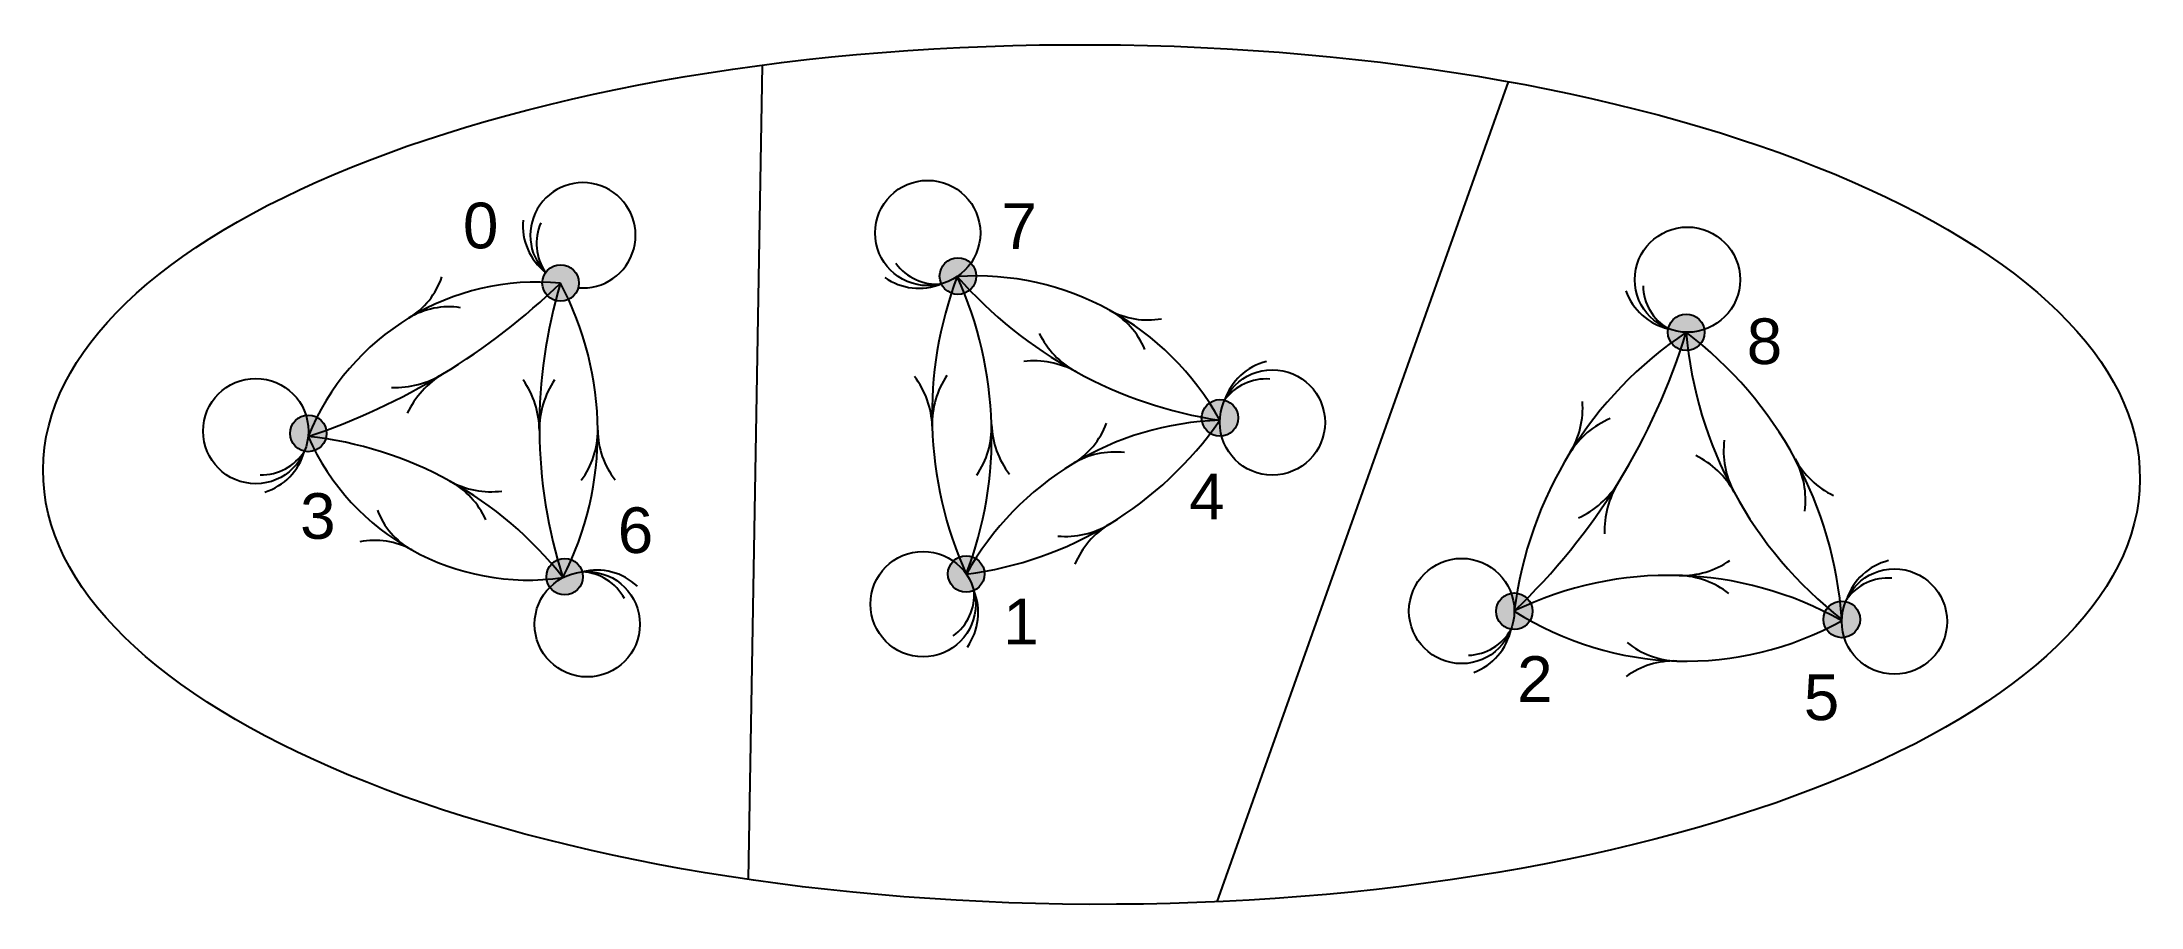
# Model space of a CAD drawing. Header units: inches. Extents: x 288 to 1207, y 329 to 708.
import ezdxf
from ezdxf.enums import TextEntityAlignment as Align

# ---------------------------------------------------------------- set-up
doc = ezdxf.new("R2010")
doc.units = ezdxf.units.IN
doc.header["$MEASUREMENT"] = 0
doc.styles.get("Standard").update_dxf_attribs({"font": 'arial.ttf'})

msp = doc.modelspace()

# ---------------------------------------------------------------- hatches: boundary and pattern name
h = msp.add_hatch(color=255)
edge = h.paths.add_edge_path()
edge.add_arc((514.67, 601.98), 8, 0, 360)
h = msp.add_hatch(color=255)
edge = h.paths.add_edge_path()
edge.add_arc((688.72, 604.99), 8, 0, 360)
h = msp.add_hatch(color=255)
edge = h.paths.add_edge_path()
edge.add_arc((1007.75, 580.38), 8, 0, 360)
h = msp.add_hatch(color=255)
edge = h.paths.add_edge_path()
edge.add_arc((404.18, 536.1), 8, 0, 360)
h = msp.add_hatch(color=255)
edge = h.paths.add_edge_path()
edge.add_arc((803.49, 542.91), 8, 0, 360)
h = msp.add_hatch(color=255)
edge = h.paths.add_edge_path()
edge.add_arc((516.48, 473.35), 8, 0, 360)
h = msp.add_hatch(color=255)
edge = h.paths.add_edge_path()
edge.add_arc((692.34, 474.55), 8, 0, 360)
h = msp.add_hatch(color=255)
edge = h.paths.add_edge_path()
edge.add_arc((932.43, 458.22), 8, 0, 360)
h = msp.add_hatch(color=255)
edge = h.paths.add_edge_path()
edge.add_arc((1075.9, 454.65), 8, 0, 360)

# ---------------------------------------------------------------- linework, layer by layer
for p, q in [((602.98, 697.39), (596.81, 340.83)), ((929.81, 690.15), (802.17, 331))]:
    msp.add_line(p, q)
for centre, radius in [((675.49, 623.88), 23.06), ((1008.28, 603.44), 23.06), ((514.67, 601.98), 8), ((688.72, 604.99), 8), ((1007.75, 580.38), 8), ((826.47, 540.91), 23.06), ((381.14, 537.14), 23.06), ((404.18, 536.1), 8), ((803.49, 542.91), 8), ((516.48, 473.35), 8), ((673.45, 461.33), 23.06), ((692.34, 474.55), 8), ((909.37, 458.33), 23.06), ((526.36, 452.51), 23.06), ((1098.94, 453.7), 23.06), ((932.43, 458.22), 8), ((1075.9, 454.65), 8)]:
    msp.add_circle(centre, radius)
for centre, radius, start, end in [((524.46, 622.86), 23.06, 264.84082, 224.88581), ((524.09, 627.01), 25.92, 174.50195, 231.98287), ((526.31, 619.28), 22.18, 155.89984, 214.91943), ((679.47, 623.69), 22.18, 216.16927, 275.18886), ((504.51, 494.04), 108.37, 84.6307, 157.93822), ((311.19, 812.2), 292.59, 288.51038, 314.05854), ((430.73, 615.47), 33.72, 301.28446, 341.31442), ((722.52, 539.14), 217.14, 163.1777, 197.74147), ((391.22, 536.44), 139.73, 332.98348, 27.94865), ((671.66, 625.6), 25.92, 234.77138, 292.2523), ((847.65, 544.41), 170.28, 159.22561, 204.25244), ((696.58, 483.17), 121.91, 28.77944, 93.82431), ((533.94, 534.88), 169.59, 339.12938, 24.34867), ((832.13, 730.77), 191.08, 221.24183, 261.36192), ((1005.75, 607.21), 25.92, 199.4772, 256.95811), ((1011.03, 601.14), 22.18, 180.87508, 239.89467), ((465.75, 557.83), 33.72, 81.2545, 121.28446), ((738.37, 559.51), 34.87, 22.5861, 61.30187), ((771.86, 620.68), 34.87, 241.30187, 280.01765), ((758.8, 596.82), 38.37, 206.12175, 241.30187), ((1103.35, 437.13), 172.23, 123.71811, 172.92736), ((737.13, 663.11), 282.97, 313.64352, 343.00195), ((903.56, 442.57), 172.76, 4.00849, 52.91143), ((1185.72, 595.52), 178.62, 184.86019, 232.05974), ((442.03, 596.87), 40.63, 268.05636, 301.28446), ((484.22, 527.43), 40.63, 121.28446, 154.51256), ((639.88, 538.1), 37.6, 1.73902, 37.64492), ((715.04, 540.38), 37.6, 145.83313, 181.73902), ((721.94, 529.5), 38.37, 61.30187, 96.48199), ((830.16, 542.45), 25.92, 104.10887, 161.58979), ((466.24, 537.08), 39.15, 0.45959, 34.94588), ((544.53, 537.71), 39.15, 145.97329, 180.45959), ((823.62, 537.77), 22.18, 85.50676, 144.52634), ((924.72, 547.36), 37.68, 328.32274, 4.15222), ((988.85, 507.78), 37.68, 112.49325, 148.32274), ((500.61, 577.43), 105.55, 203.85542, 278.22311), ((387.29, 372.66), 162.95, 37.99366, 84.08487), ((494.87, 537.28), 36.07, 323.04308, 0.46549), ((567.02, 537.87), 36.07, 180.46549, 217.8879), ((672.09, 633.07), 159.9, 277.29837, 325.21989), ((807.39, 410.19), 131.72, 91.7219, 150.79637), ((665.9, 538.89), 37.57, 325.80517, 1.73845), ((741.01, 541.17), 37.57, 181.73845, 217.67173), ((720.58, 553.2), 35.57, 301.25913, 339.21329), ((383.72, 540.19), 22.18, 268.53939, 327.55898), ((377.44, 535.16), 25.92, 287.14151, 344.62243), ((757.49, 492.39), 35.57, 83.30498, 121.25913), ((995.34, 492.32), 37.93, 28.45996, 64.05214), ((1062.04, 528.47), 37.93, 172.86778, 208.45996), ((1022.3, 506.93), 37.7, 352.65094, 28.45996), ((1088.59, 542.87), 37.7, 208.45996, 244.26899), ((448.14, 482.61), 37.28, 24.82779, 61.03926), ((484.24, 547.85), 37.28, 241.03926, 277.25074), ((943.5, 535.77), 40.48, 294.97465, 328.32274), ((1012.4, 493.25), 40.48, 148.32274, 181.67083), ((465.7, 514.35), 33.45, 200.68572, 241.03926), ((433.3, 455.81), 33.45, 61.03926, 101.39281), ((735.79, 528.13), 37.14, 264.91125, 301.25913), ((774.34, 464.63), 37.14, 121.25913, 157.60701), ((1005.78, 510.74), 36.88, 268.30162, 304.90838), ((1102.63, 455.24), 25.92, 104.10887, 161.58979), ((530.52, 450.33), 25.92, 46.63853, 104.11945), ((523.05, 453.32), 22.18, 28.03642, 87.05601), ((1000.1, 319.49), 154.46, 60.61919, 115.98406), ((1003.59, 437.02), 36.88, 51.69487, 88.30162), ((1096.09, 450.56), 22.18, 85.50676, 144.52634), ((673.63, 465.34), 22.18, 306.04043, 5.06002), ((671.71, 457.54), 25.92, 324.64254, 22.12346), ((1007.72, 576.4), 140.03, 237.47525, 299.128), ((911.62, 461.12), 22.18, 271.93601, 330.9556), ((905.65, 455.73), 25.92, 290.53812, 348.01904), ((1004.64, 472.51), 36.09, 230.8975, 268.30162), ((1002.5, 400.36), 36.09, 88.30162, 125.70575)]:
    msp.add_arc(centre, radius, start, end)
msp.add_ellipse((747.24, 518.11), major_axis=(459.25, -2.12), ratio=0.409899)

# ---------------------------------------------------------------- texts
msp.add_text('0', height=20).set_placement((487.44, 611.16), align=Align.BOTTOM_RIGHT)
for s, p in [('7', (707.84, 610.94)), ('6', (539.72, 477.72))]:
    msp.add_text(s, height=20).set_placement(p, align=Align.BOTTOM_LEFT)
msp.add_text('8', height=20).set_placement((1034.25, 576.48), align=Align.MIDDLE_LEFT)
for s, p in [('4', (797.81, 518.42)), ('3', (408.35, 509.94))]:
    msp.add_text(s, height=20).set_placement(p, align=Align.TOP_CENTER)
msp.add_text('1', height=20).set_placement((708.57, 463.67), align=Align.TOP_LEFT)
for s, p in [('2', (941.47, 412.54)), ('5', (1067.02, 404.56))]:
    msp.add_text(s, height=20).set_placement(p, align=Align.BOTTOM_CENTER)

doc.saveas('drawing.dxf')
